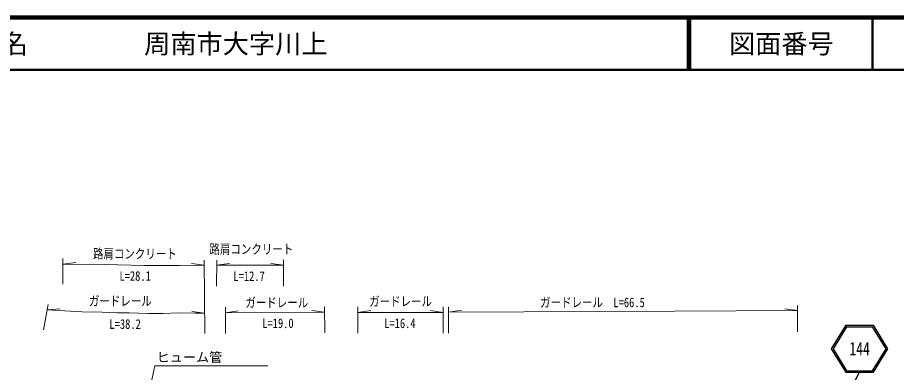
# Model space of a CAD drawing. Units: millimetres at full size, sheet at 1:1000; details may follow other scales. Extents: x 40000 to 680000, y 20000 to 380000.
# Drawn here: x 380881 to 548572, y 312302 to 380000 of the extents above; entities that cross this region are included whole.
import ezdxf
from ezdxf.enums import TextEntityAlignment as Align

# ---------------------------------------------------------------- set-up
doc = ezdxf.new("R2010")
doc.units = ezdxf.units.MM
doc.header["$LTSCALE"] = 1000
for name, color, linetype, lineweight in [('M-STR-HTXT', 7, 'Continuous', 13), ('M-STR-STRC', 7, 'Continuous', 25), ('M-TTL', 2, 'Continuous', 140), ('M-TTL-LINE', 7, 'Continuous', 50)]:
    doc.layers.add(name, color=color, linetype=linetype, lineweight=lineweight)
doc.layers.add('M-TTL-TXT', color=7, linetype='Continuous')
doc.styles.add('ＭＳ ゴシック', font='')
doc.styles.get('ＭＳ ゴシック').set_extended_font_data('MS Gothic')

msp = doc.modelspace()

# ---------------------------------------------------------------- linework, layer by layer
at = {"layer": 'M-STR-HTXT'}
for p, q in [((389534, 334023), (389534, 329146)), ((416507, 333736), (416607, 319698)), ((418873, 333714), (418850, 328766)), ((431607, 333807), (431607, 328731)), ((389534, 332935), (391967, 333262)), ((416514, 332742), (414081, 333067)), ((418868, 332759), (421299, 333100)), ((418868, 332759), (431607, 332759)), ((431607, 332759), (429175, 333100)), ((386703, 325237), (385847, 320434)), ((386529, 324261), (388978, 324440)), ((416579, 323631), (414146, 323956)), ((420570, 324720), (420570, 319711)), ((420570, 323661), (422999, 324022)), ((420570, 323661), (439466, 323808)), ((439466, 323808), (437032, 324130)), ((439458, 324836), (439496, 319865)), ((445825, 324813), (445825, 319819)), ((445825, 323742), (448256, 324084)), ((445825, 323742), (462080, 323742)), ((462080, 323742), (459649, 324084)), ((462080, 324813), (462080, 319819)), ((463136, 324813), (463136, 319819)), ((463136, 323811), (465566, 324162)), ((529715, 324092), (527282, 324421)), ((529715, 325067), (529715, 320073))]:
    msp.add_line(p, q, dxfattribs=at)
for points in [[(389534, 332935), (397515, 332885), (405030, 332708), (411755, 332708), (416514, 332742)], [(386529, 324261), (390893, 323970), (393206, 323891), (397017, 323807), (399943, 323686), (402201, 323686), (405765, 323570), (408577, 323570), (411721, 323659), (414710, 323618), (416579, 323631)], [(463136, 323811), (506247, 323974), (529715, 324092)], [(404087, 299643), (407078, 313564), (428651, 313564)]]:
    msp.add_lwpolyline(points, dxfattribs=at)
at = {"layer": 'M-STR-STRC'}
for p, q in [((538909, 321321), (536145, 316821)), ((539077, 321021), (536497, 316821)), ((538909, 321321), (544181, 321321)), ((539077, 321021), (544013, 321021)), ((546593, 316821), (544013, 321021)), ((546945, 316821), (544181, 321321)), ((536145, 316821), (538909, 312321)), ((536497, 316821), (539077, 312621)), ((544013, 312621), (546593, 316821)), ((544181, 312321), (546945, 316821)), ((523357, 278229), (541545, 312321)), ((538909, 312321), (544181, 312321)), ((539077, 312621), (544013, 312621))]:
    msp.add_line(p, q, dxfattribs=at)
at = {"layer": 'M-TTL'}
msp.add_line((680000, 380000), (40000, 380000), dxfattribs=at)
at = {"layer": 'M-TTL-LINE'}
for p, q in [((508747, 380000), (508747, 370000)), ((509247, 380000), (509247, 370000)), ((543997, 380000), (543997, 370000)), ((40000, 370000), (680000, 370000))]:
    msp.add_line(p, q, dxfattribs=at)

# ---------------------------------------------------------------- texts
at = {"layer": 'M-STR-HTXT', "style": 'ＭＳ ゴシック', "width": 0.8}
for s, p in [('路肩コンクリート', (403259, 333482)), ('路肩コンクリート', (425494, 334361)), ('L=28.1', (403315, 329232)), ('L=12.7', (425061, 329206)), ('ガードレール', (400483, 324464)), ('ガードレール', (453953, 324390)), ('ガードレール', (430335, 324170)), ('ガードレール\u3000L=66.5', (490563, 324198)), ('L=38.2', (401404, 320065)), ('L=19.0', (430564, 320217)), ('L=16.4', (453835, 320217))]:
    msp.add_text(s, height=1833, dxfattribs=at).set_placement(p, align=Align.BOTTOM_CENTER)
at = {"layer": 'M-STR-HTXT', "style": 'ＭＳ ゴシック'}
msp.add_text('ヒューム管', height=1833, dxfattribs=at).set_placement((407430, 313748), align=Align.BOTTOM_LEFT)
at = {"layer": 'M-STR-STRC', "style": 'ＭＳ ゴシック', "width": 0.75}
msp.add_text('144', height=2566, dxfattribs=at).set_placement((541545, 316821), align=Align.MIDDLE_CENTER)
at = {"layer": 'M-TTL-TXT', "style": 'ＭＳ ゴシック'}
for s, p in [('地 名', (370380, 375000)), ('周南市大字川上', (405024, 375000))]:
    msp.add_text(s, height=3666, dxfattribs=at).set_placement(p, align=Align.MIDDLE_LEFT)
msp.add_text('図面番号', height=3666, dxfattribs=at).set_placement((526622, 375000), align=Align.MIDDLE_CENTER)

doc.saveas('drawing.dxf')
